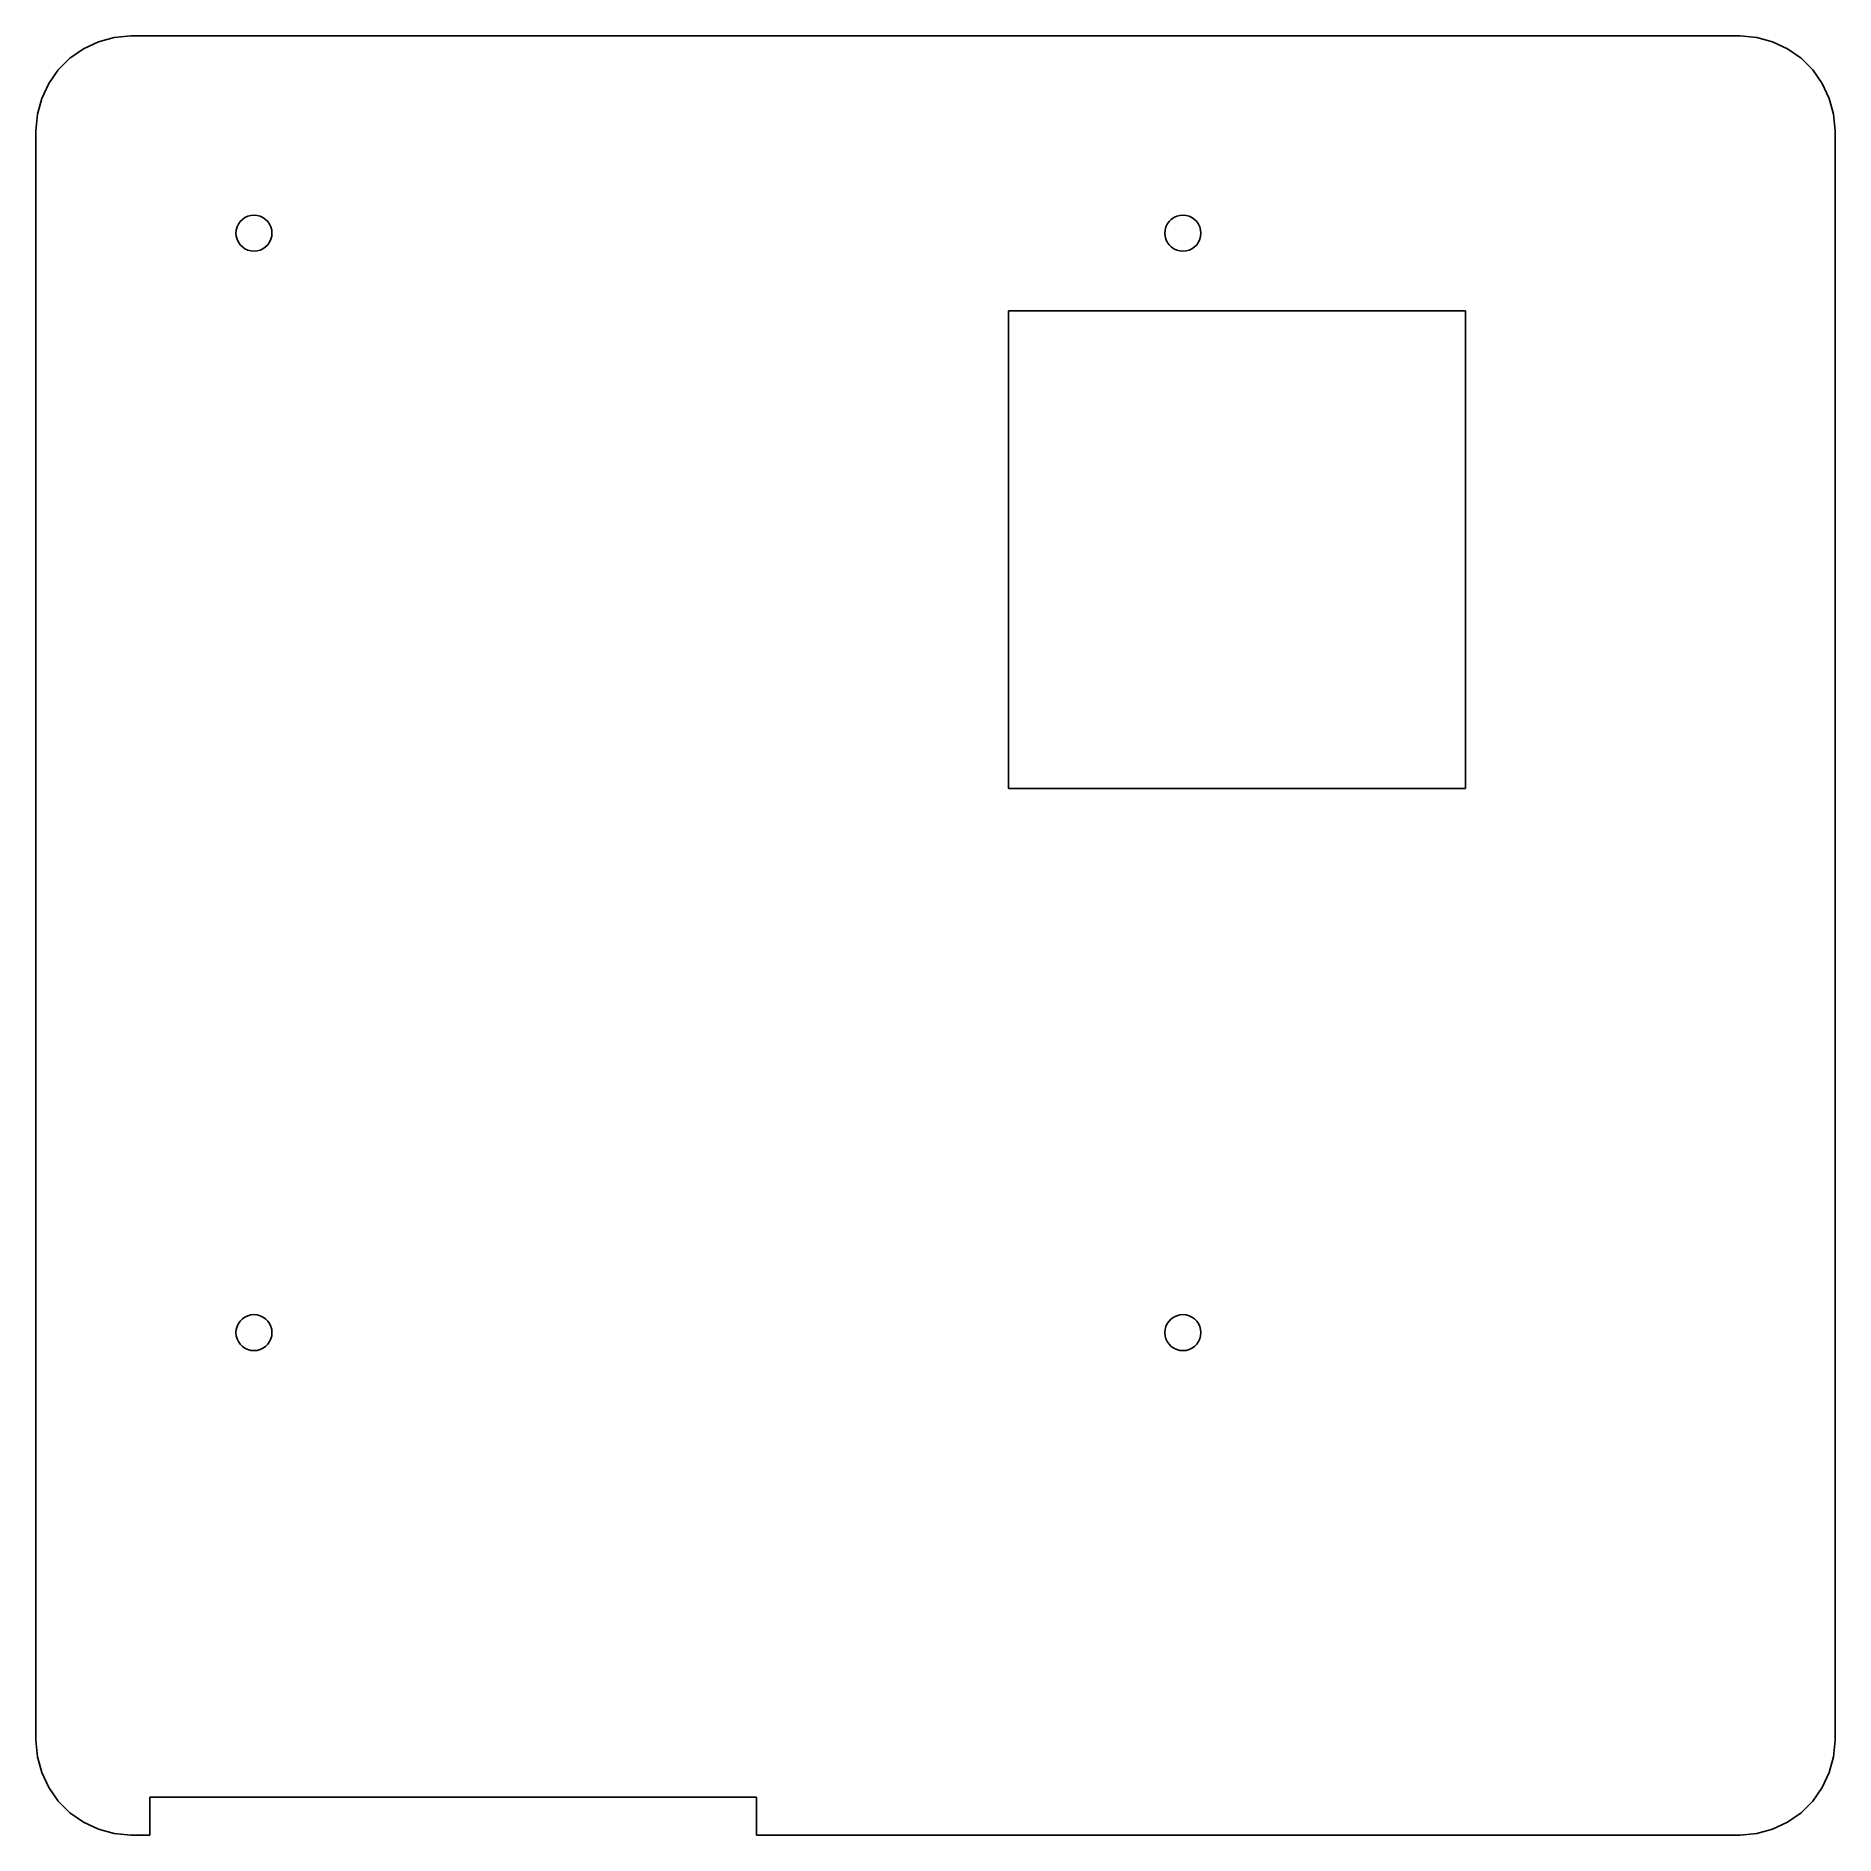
# Model space of a CAD drawing. Header units: metres. Extents: x 0 to 94.9, y 0 to 94.9.
import ezdxf

# ---------------------------------------------------------------- set-up
doc = ezdxf.new("R2010")
doc.units = ezdxf.units.M

msp = doc.modelspace()

# ---------------------------------------------------------------- linework, layer by layer
for p, q in [((5, 94.9), (4.13174, 94.824)), ((89.9, 94.9), (5, 94.9)), ((90.7682, 94.824), (89.9, 94.9)), ((2.5, 94.2301), (1.78606, 93.7302)), ((3.28989, 94.5985), (2.5, 94.2301)), ((4.13174, 94.824), (3.28989, 94.5985)), ((91.6101, 94.5985), (90.7682, 94.824)), ((92.4, 94.2301), (91.6101, 94.5985)), ((93.1139, 93.7302), (92.4, 94.2301)), ((1.16977, 93.1139), (0.669861, 92.4)), ((1.78606, 93.7302), (1.16977, 93.1139)), ((93.7302, 93.1139), (93.1139, 93.7302)), ((94.2301, 92.4), (93.7302, 93.1139)), ((0.669861, 92.4), (0.301529, 91.6101)), ((94.5985, 91.6101), (94.2301, 92.4)), ((0.301529, 91.6101), (0.075958, 90.7682)), ((94.824, 90.7682), (94.5985, 91.6101)), ((0.075958, 90.7682), (0, 89.9)), ((94.9, 89.9), (94.824, 90.7682)), ((0, 89.9), (0, 5)), ((94.9, 5), (94.9, 89.9)), ((11.1751, 85.3927), (11.335, 85.4356)), ((11.335, 85.4356), (11.5, 85.45)), ((11.5, 85.45), (11.665, 85.4356)), ((11.665, 85.4356), (11.8249, 85.3927)), ((60.1751, 85.3927), (60.335, 85.4356)), ((60.335, 85.4356), (60.5, 85.45)), ((60.5, 85.45), (60.665, 85.4356)), ((60.665, 85.4356), (60.8249, 85.3927)), ((10.55, 84.5), (10.5644, 84.665)), ((10.5644, 84.335), (10.55, 84.5)), ((10.5644, 84.665), (10.6073, 84.8249)), ((10.6073, 84.8249), (10.6773, 84.975)), ((10.6773, 84.975), (10.7722, 85.1106)), ((10.7722, 85.1106), (10.8893, 85.2277)), ((10.8893, 85.2277), (11.025, 85.3227)), ((11.025, 85.3227), (11.1751, 85.3927)), ((11.8249, 85.3927), (11.975, 85.3227)), ((11.975, 85.3227), (12.1106, 85.2277)), ((12.1106, 85.2277), (12.2277, 85.1106)), ((12.2277, 85.1106), (12.3227, 84.975)), ((12.3227, 84.975), (12.3927, 84.8249)), ((12.3927, 84.8249), (12.4356, 84.665)), ((12.4356, 84.665), (12.45, 84.5)), ((12.45, 84.5), (12.4356, 84.335)), ((59.55, 84.5), (59.5644, 84.665)), ((59.5644, 84.335), (59.55, 84.5)), ((59.5644, 84.665), (59.6073, 84.8249)), ((59.6073, 84.8249), (59.6773, 84.975)), ((59.6773, 84.975), (59.7722, 85.1106)), ((59.7722, 85.1106), (59.8893, 85.2277)), ((59.8893, 85.2277), (60.025, 85.3227)), ((60.025, 85.3227), (60.1751, 85.3927)), ((60.8249, 85.3927), (60.975, 85.3227)), ((60.975, 85.3227), (61.1106, 85.2277)), ((61.1106, 85.2277), (61.2277, 85.1106)), ((61.2277, 85.1106), (61.3227, 84.975)), ((61.3227, 84.975), (61.3927, 84.8249)), ((61.3927, 84.8249), (61.4356, 84.665)), ((61.4356, 84.665), (61.45, 84.5)), ((61.45, 84.5), (61.4356, 84.335)), ((10.6073, 84.1751), (10.5644, 84.335)), ((10.6773, 84.025), (10.6073, 84.1751)), ((10.7722, 83.8893), (10.6773, 84.025)), ((10.8893, 83.7722), (10.7722, 83.8893)), ((11.025, 83.6773), (10.8893, 83.7722)), ((11.1751, 83.6073), (11.025, 83.6773)), ((11.335, 83.5644), (11.1751, 83.6073)), ((11.5, 83.55), (11.335, 83.5644)), ((11.665, 83.5644), (11.5, 83.55)), ((11.8249, 83.6073), (11.665, 83.5644)), ((11.975, 83.6773), (11.8249, 83.6073)), ((12.1106, 83.7722), (11.975, 83.6773)), ((12.2277, 83.8893), (12.1106, 83.7722)), ((12.3227, 84.025), (12.2277, 83.8893)), ((12.3927, 84.1751), (12.3227, 84.025)), ((12.4356, 84.335), (12.3927, 84.1751)), ((59.6073, 84.1751), (59.5644, 84.335)), ((59.6773, 84.025), (59.6073, 84.1751)), ((59.7722, 83.8893), (59.6773, 84.025)), ((59.8893, 83.7722), (59.7722, 83.8893)), ((60.025, 83.6773), (59.8893, 83.7722)), ((60.1751, 83.6073), (60.025, 83.6773)), ((60.335, 83.5644), (60.1751, 83.6073)), ((60.5, 83.55), (60.335, 83.5644)), ((60.665, 83.5644), (60.5, 83.55)), ((60.8249, 83.6073), (60.665, 83.5644)), ((60.975, 83.6773), (60.8249, 83.6073)), ((61.1106, 83.7722), (60.975, 83.6773)), ((61.2277, 83.8893), (61.1106, 83.7722)), ((61.3227, 84.025), (61.2277, 83.8893)), ((61.3927, 84.1751), (61.3227, 84.025)), ((61.4356, 84.335), (61.3927, 84.1751)), ((51.3, 55.2), (51.3, 80.4)), ((51.3, 80.4), (75.4, 80.4)), ((75.4, 80.4), (75.4, 55.2)), ((75.4, 55.2), (51.3, 55.2)), ((10.55, 26.5), (10.5644, 26.665)), ((10.5644, 26.665), (10.6073, 26.8249)), ((10.6073, 26.8249), (10.6773, 26.975)), ((10.6773, 26.975), (10.7722, 27.1106)), ((10.7722, 27.1106), (10.8893, 27.2277)), ((10.8893, 27.2277), (11.025, 27.3227)), ((11.025, 27.3227), (11.1751, 27.3927)), ((11.1751, 27.3927), (11.335, 27.4356)), ((11.335, 27.4356), (11.5, 27.45)), ((11.5, 27.45), (11.665, 27.4356)), ((11.665, 27.4356), (11.8249, 27.3927)), ((11.8249, 27.3927), (11.975, 27.3227)), ((11.975, 27.3227), (12.1106, 27.2277)), ((12.1106, 27.2277), (12.2277, 27.1106)), ((12.2277, 27.1106), (12.3227, 26.975)), ((12.3227, 26.975), (12.3927, 26.8249)), ((12.3927, 26.8249), (12.4356, 26.665)), ((12.4356, 26.665), (12.45, 26.5)), ((59.55, 26.5), (59.5644, 26.665)), ((59.5644, 26.665), (59.6073, 26.8249)), ((59.6073, 26.8249), (59.6773, 26.975)), ((59.6773, 26.975), (59.7722, 27.1106)), ((59.7722, 27.1106), (59.8893, 27.2277)), ((59.8893, 27.2277), (60.025, 27.3227)), ((60.025, 27.3227), (60.1751, 27.3927)), ((60.1751, 27.3927), (60.335, 27.4356)), ((60.335, 27.4356), (60.5, 27.45)), ((60.5, 27.45), (60.665, 27.4356)), ((60.665, 27.4356), (60.8249, 27.3927)), ((60.8249, 27.3927), (60.975, 27.3227)), ((60.975, 27.3227), (61.1106, 27.2277)), ((61.1106, 27.2277), (61.2277, 27.1106)), ((61.2277, 27.1106), (61.3227, 26.975)), ((61.3227, 26.975), (61.3927, 26.8249)), ((61.3927, 26.8249), (61.4356, 26.665)), ((61.4356, 26.665), (61.45, 26.5)), ((10.5644, 26.335), (10.55, 26.5)), ((10.6073, 26.1751), (10.5644, 26.335)), ((10.6773, 26.025), (10.6073, 26.1751)), ((10.7722, 25.8893), (10.6773, 26.025)), ((10.8893, 25.7722), (10.7722, 25.8893)), ((11.025, 25.6773), (10.8893, 25.7722)), ((11.1751, 25.6073), (11.025, 25.6773)), ((11.975, 25.6773), (11.8249, 25.6073)), ((12.1106, 25.7722), (11.975, 25.6773)), ((12.2277, 25.8893), (12.1106, 25.7722)), ((12.3227, 26.025), (12.2277, 25.8893)), ((12.3927, 26.1751), (12.3227, 26.025)), ((12.4356, 26.335), (12.3927, 26.1751)), ((12.45, 26.5), (12.4356, 26.335)), ((59.5644, 26.335), (59.55, 26.5)), ((59.6073, 26.1751), (59.5644, 26.335)), ((59.6773, 26.025), (59.6073, 26.1751)), ((59.7722, 25.8893), (59.6773, 26.025)), ((59.8893, 25.7722), (59.7722, 25.8893)), ((60.025, 25.6773), (59.8893, 25.7722)), ((60.1751, 25.6073), (60.025, 25.6773)), ((60.975, 25.6773), (60.8249, 25.6073)), ((61.1106, 25.7722), (60.975, 25.6773)), ((61.2277, 25.8893), (61.1106, 25.7722)), ((61.3227, 26.025), (61.2277, 25.8893)), ((61.3927, 26.1751), (61.3227, 26.025)), ((61.4356, 26.335), (61.3927, 26.1751)), ((61.45, 26.5), (61.4356, 26.335)), ((11.335, 25.5644), (11.1751, 25.6073)), ((11.5, 25.55), (11.335, 25.5644)), ((11.665, 25.5644), (11.5, 25.55)), ((11.8249, 25.6073), (11.665, 25.5644)), ((60.335, 25.5644), (60.1751, 25.6073)), ((60.5, 25.55), (60.335, 25.5644)), ((60.665, 25.5644), (60.5, 25.55)), ((60.8249, 25.6073), (60.665, 25.5644)), ((0, 5), (0.075958, 4.13174)), ((94.824, 4.13174), (94.9, 5)), ((0.075958, 4.13174), (0.301529, 3.28989)), ((94.5985, 3.28989), (94.824, 4.13174)), ((0.301529, 3.28989), (0.669861, 2.5)), ((94.2301, 2.5), (94.5985, 3.28989)), ((0.669861, 2.5), (1.16977, 1.78606)), ((6, 2), (38, 2)), ((6, 0), (6, 2)), ((38, 2), (38, 0)), ((93.7302, 1.78606), (94.2301, 2.5)), ((1.16977, 1.78606), (1.78606, 1.16977)), ((1.78606, 1.16977), (2.5, 0.669861)), ((92.4, 0.669861), (93.1139, 1.16977)), ((93.1139, 1.16977), (93.7302, 1.78606)), ((2.5, 0.669861), (3.28989, 0.301529)), ((3.28989, 0.301529), (4.13174, 0.075958)), ((4.13174, 0.075958), (5, 0)), ((5, 0), (6, 0)), ((38, 0), (89.9, 0)), ((89.9, 0), (90.7682, 0.075958)), ((90.7682, 0.075958), (91.6101, 0.301529)), ((91.6101, 0.301529), (92.4, 0.669861))]:
    msp.add_line(p, q)

doc.saveas('drawing.dxf')
